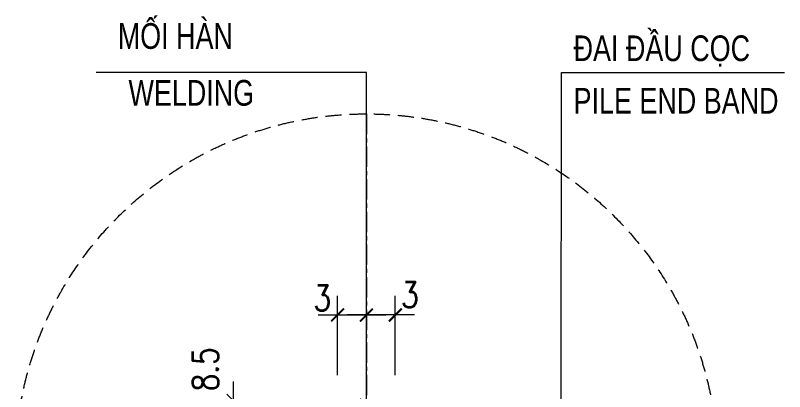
# Model space of a CAD drawing. Header units: millimetres. Extents: x -1359830 to -1240265, y -705366 to -618243.
# Drawn here: x -1280334 to -1275544, y -631783 to -629440 of the extents above; entities that cross this region are included whole.
import ezdxf

# ---------------------------------------------------------------- set-up
doc = ezdxf.new("R2010")
doc.units = ezdxf.units.MM
doc.header["$MEASUREMENT"] = 0
doc.header["$PDMODE"] = 3
doc.header["$PDSIZE"] = 50
doc.linetypes.add('CENTER', pattern=[50.8, 31.75, -6.35, 6.35, -6.35])
doc.linetypes.add('HIDDENX2', pattern=[0.75, 0.5, -0.25])
doc.layers.get('0').update_dxf_attribs({"lineweight": 0})
for name, color, linetype, lineweight in [('4.DIM-F', 1, 'Continuous', 15), ('6.NET TRUC-F', 5, 'CENTER', 15), ('7.TEXT-F', 4, 'Continuous', 20), ('8.KHUAT-F', 9, 'HIDDENX2', 18), ('KC-NET THUONG', 8, 'Continuous', 18), ('S-dims', 8, 'Continuous', 18)]:
    doc.layers.add(name, color=color, linetype=linetype, lineweight=lineweight)
doc.styles.add('Arial', font='arial.ttf')
doc.styles.add('Vnsimli', font='vnsimli.shx', dxfattribs={"width": 0.8})
doc.dimstyles.new('D1-5', dxfattribs={"dimscale": 2, "dimtxt": 2, "dimasz": 1, "dimexe": 1.5, "dimexo": 0, "dimgap": 0.5, "dimtad": 1, "dimdec": 0, "dimzin": 0, "dimdsep": 46, "dimtxsty": 'Vnsimli', "dimblk": 'ARCHTICK', "dimcen": 1, "dimdle": 1.5, "dimclrd": 256, "dimclre": 256, "dimclrt": 2, "dimadec": 0, "dimazin": 0, "dimtfac": 1, "dimtdec": 0, "dimtix": 1, "dimtmove": 2, "dimatfit": 2, "dimldrblk": 'ARCHTICK', "dimfxl": 1, "dimtolj": 1, "dimtzin": 0, "dimlwd": -1, "dimlwe": -1, "dimarcsym": 0})

# ---------------------------------------------------------------- blocks, each defined once
blk = doc.blocks.new('_Oblique')
at = {"color": 0, "linetype": 'ByBlock', "lineweight": -2}
blk.add_line((-0.5, -0.5), (0.5, 0.5), dxfattribs=at)
blk = doc.blocks.new('*D74')
at = {"layer": '4.DIM-F', "transparency": 16777216}
for p, q in [((-1307867.84, -623017.68), (-1307867.84, -623033.78)), ((-1307858.96, -623020.68), (-1307870.84, -623020.68)), ((-1307858.96, -623030.78), (-1307870.84, -623030.78))]:
    blk.add_line(p, q, dxfattribs=at)
at = {"layer": 'DEFPOINTS', "color": 0, "transparency": 16777216}
for p in [(-1307858.96, -623020.68), (-1307867.84, -623030.78), (-1307858.96, -623030.78)]:
    blk.add_point(p, dxfattribs=at)
at = {"layer": '4.DIM-F', "transparency": 16777216, "xscale": 2, "yscale": 2, "zscale": 2}
for p, rotation in [((-1307867.84, -623020.68), 90), ((-1307867.84, -623030.78), 270)]:
    blk.add_blockref('_Oblique', p, dxfattribs=dict(at, rotation=rotation))
at = {"layer": '4.DIM-F', "color": 2, "transparency": 16777216, "insert": (-1307872.19, -623015.78), "char_height": 4, "attachment_point": 5, "rotation": 90, "style": 'Vnsimli'}
blk.add_mtext('\\A1;8.5', dxfattribs=at)
blk = doc.blocks.new('_ARCHTICK')
at = {"layer": 'KC-NET THUONG', "color": 0, "linetype": 'ByBlock', "const_width": 0.15}
blk.add_lwpolyline([(-0.5, -0.5), (0.5, 0.5)], dxfattribs=at)
blk = doc.blocks.new('*D97')
at = {"layer": '4.DIM-F', "transparency": 16777216}
for p, q in [((-1307847.12, -623020.76), (-1307847.12, -623004.33)), ((-1307842.62, -623016.68), (-1307842.62, -623004.33)), ((-1307839.62, -623007.33), (-1307850.12, -623007.33))]:
    blk.add_line(p, q, dxfattribs=at)
at = {"layer": 'DEFPOINTS', "color": 0, "transparency": 16777216}
for p in [(-1307847.12, -623007.33), (-1307842.62, -623016.68), (-1307847.12, -623020.76)]:
    blk.add_point(p, dxfattribs=at)
at = {"layer": '4.DIM-F', "transparency": 16777216, "xscale": 2, "yscale": 2, "zscale": 2, "rotation": 180}
blk.add_blockref('_ARCHTICK', (-1307847.12, -623007.33), dxfattribs=at)
at = {"layer": '4.DIM-F', "transparency": 16777216, "xscale": 2, "yscale": 2, "zscale": 2}
blk.add_blockref('_ARCHTICK', (-1307842.62, -623007.33), dxfattribs=at)
at = {"layer": '4.DIM-F', "color": 2, "transparency": 16777216, "insert": (-1307840.35, -623004.18), "char_height": 4, "attachment_point": 5, "style": 'Vnsimli'}
blk.add_mtext('\\A1;3', dxfattribs=at)
blk = doc.blocks.new('*D56')
at = {"layer": '4.DIM-F', "transparency": 16777216}
for p, q in [((-1307851.61, -623016.68), (-1307851.61, -623004.33)), ((-1307847.12, -623016.68), (-1307847.12, -623004.33)), ((-1307854.61, -623007.33), (-1307844.12, -623007.33))]:
    blk.add_line(p, q, dxfattribs=at)
at = {"layer": 'DEFPOINTS', "color": 0, "transparency": 16777216}
for p in [(-1307847.12, -623007.33), (-1307851.61, -623016.68), (-1307847.12, -623016.68)]:
    blk.add_point(p, dxfattribs=at)
at = {"layer": '4.DIM-F', "transparency": 16777216, "xscale": 2, "yscale": 2, "zscale": 2, "rotation": 180}
blk.add_blockref('_ARCHTICK', (-1307851.61, -623007.33), dxfattribs=at)
at = {"layer": '4.DIM-F', "transparency": 16777216, "xscale": 2, "yscale": 2, "zscale": 2}
blk.add_blockref('_ARCHTICK', (-1307847.12, -623007.33), dxfattribs=at)
at = {"layer": '4.DIM-F', "color": 2, "transparency": 16777216, "insert": (-1307853.98, -623004.68), "char_height": 4, "attachment_point": 5, "style": 'Vnsimli'}
blk.add_mtext('\\A1;3', dxfattribs=at)
blk = doc.blocks.new('8')
at = {"layer": '6.NET TRUC-F', "linetype": 'CENTER', "ltscale": 0.1}
blk.add_line((-1307847.12, -622976.02), (-1307847.12, -623088.82), dxfattribs=at)
at = {"layer": '8.KHUAT-F', "ltscale": 5}
blk.add_circle((-1307847.12, -623030.68), 54.66, dxfattribs=at)
at = {"layer": '7.TEXT-F', "style": 'Arial', "width": 0.75}
for s, p in [('MỐI HÀN', (-1307885.83, -622965.89)), ('ĐAI ĐẦU CỌC', (-1307814.86, -622967.8)), ('WELDING ', (-1307884.16, -622974.74)), ('PILE END BAND', (-1307814.86, -622975.98))]:
    blk.add_text(s, height=4, dxfattribs=at).set_placement(p)
at = {"layer": '4.DIM-F'}
dim = blk.add_linear_dim(base=(-1307847.12, -623007.33), p1=(-1307842.62, -623016.68), p2=(-1307847.12, -623020.76), text='3', dimstyle='D1-5', dxfattribs=at)
dim.commit()
dim.dimension.update_dxf_attribs({"geometry": '*D97', "text_midpoint": (-1307840.35, -623004.18), "dimtype": 128})
dim = blk.add_linear_dim(base=(-1307847.12, -623007.33), p1=(-1307851.61, -623016.68), p2=(-1307847.12, -623016.68), angle=180, text='3', dimstyle='D1-5', dxfattribs=at)
dim.commit()
dim.dimension.update_dxf_attribs({"geometry": '*D56', "text_midpoint": (-1307853.98, -623004.68), "dimtype": 128})
dim = blk.add_linear_dim(base=(-1307867.84, -623030.78), p1=(-1307858.96, -623020.68), p2=(-1307858.96, -623030.78), angle=90, text='8.5', dimstyle='D1-5', override={"dimblk1": 'Oblique', "dimblk2": 'Oblique', "dimsah": 1}, dxfattribs=at)
dim.commit()
dim.dimension.update_dxf_attribs({"geometry": '*D74', "text_midpoint": (-1307872.19, -623015.78), "dimtype": 128})
for points in [[(-1307847.12, -623021.41), (-1307847.12, -622969.58), (-1307889.19, -622969.58)], [(-1307816.78, -623022.35), (-1307816.77, -622969.58), (-1307782.01, -622969.58)]]:
    blk.add_leader(points, dimstyle='D1-5', dxfattribs=at)

msp = doc.modelspace()

# ---------------------------------------------------------------- block references
at = {"layer": 'S-dims', "xscale": 40, "yscale": 40, "zscale": 40}
msp.add_blockref('8', (51035736.43, 24288987.56), dxfattribs=at)

doc.saveas('drawing.dxf')
